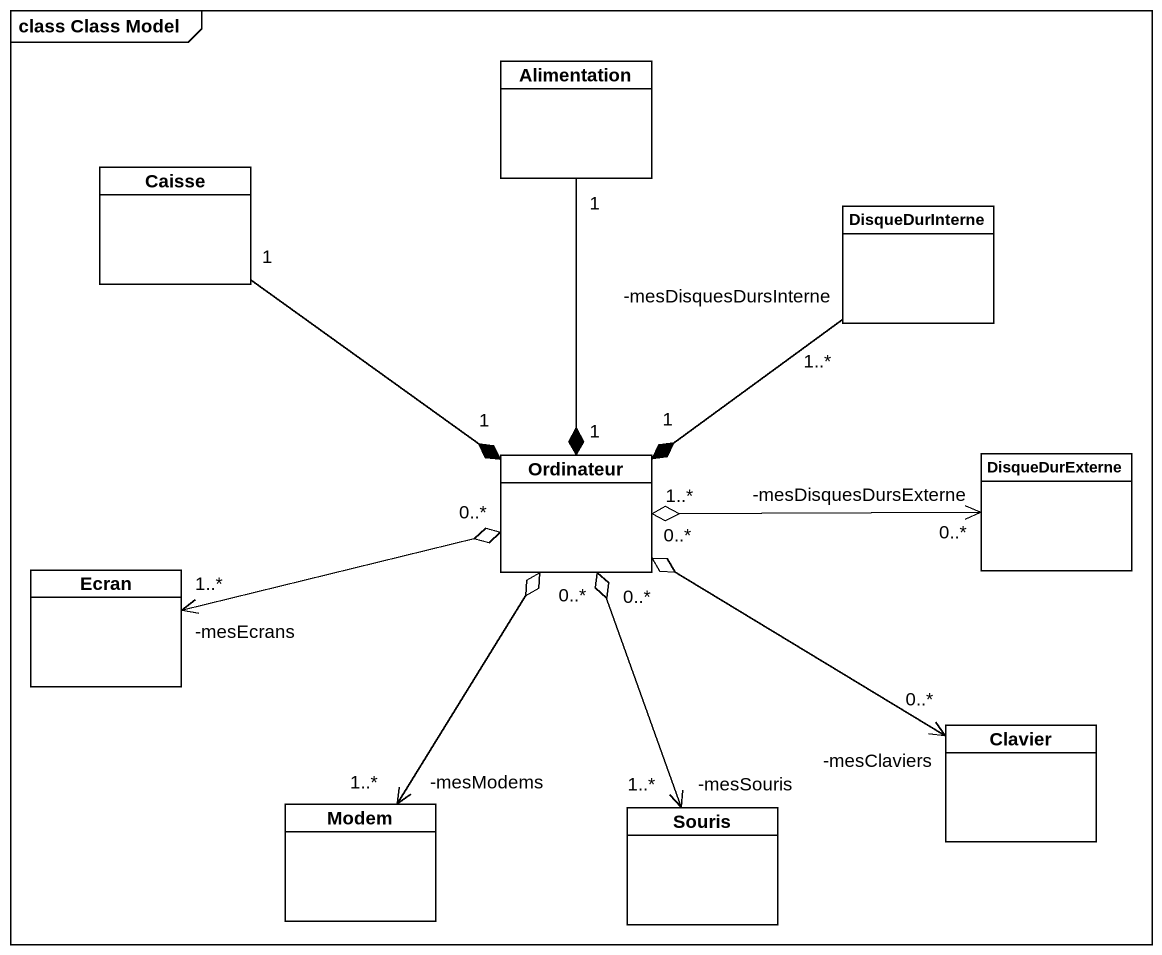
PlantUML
@startuml
mainframe class Class Model
hide circle
hide empty members
class Alimentation
class Caisse
class DisqueDurInterne
class Ordinateur
class DisqueDurExterne
class Ecran
class Clavier
class Modem
class Souris
Alimentation "1" --* "1" Ordinateur
Caisse "1" --* "1" Ordinateur
DisqueDurInterne "-mesDisquesDursInterne\n1..*" --* "1" Ordinateur
DisqueDurExterne "-mesDisquesDursExterne\n0..*" <-left-o "1..*" Ordinateur
Ecran "-mesEcrans\n1..*" <-right-o "0..*" Ordinateur
Clavier "-mesClaviers\n0..*" <-up-o "0..*" Ordinateur
Modem "-mesModems\n1..*" <-up-o "0..*" Ordinateur
Souris "-mesSouris\n1..*" <-up-o "0..*" Ordinateur
@enduml
